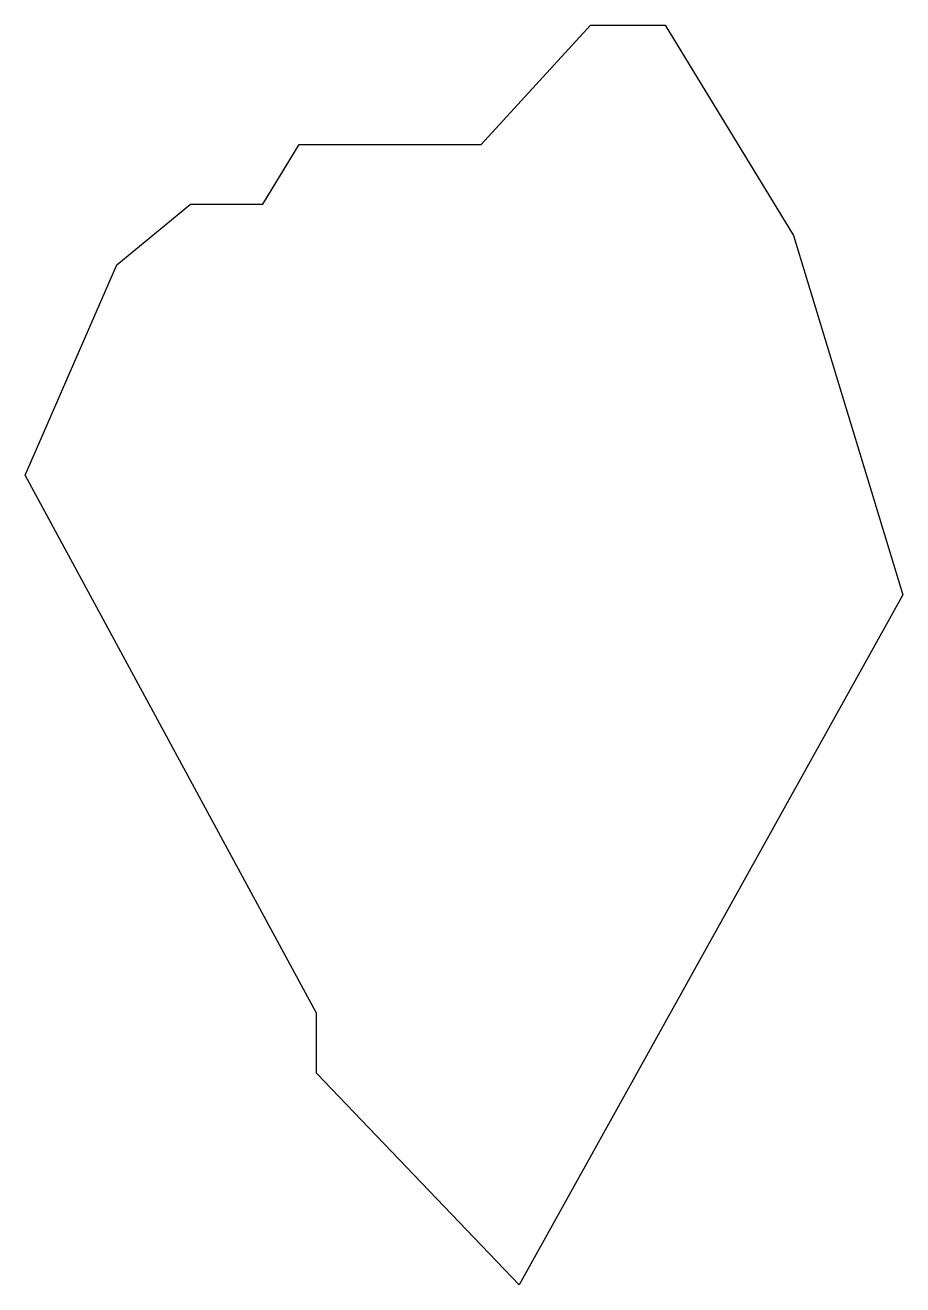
# Model space of a CAD drawing. Header units: millimetres. Extents: x 0 to 40.2, y 0 to 57.8.
import ezdxf

# ---------------------------------------------------------------- set-up
doc = ezdxf.new("R2010")
doc.units = ezdxf.units.MM
doc.layers.add('Y', color=7, linetype='Continuous')

msp = doc.modelspace()

# ---------------------------------------------------------------- linework, layer by layer
at = {"layer": 'Y'}
msp.add_lwpolyline([(13.344, 9.71), (13.344, 12.463), (0, 37.127), (4.196, 46.777), (7.575, 49.553), (10.888, 49.553), (12.555, 52.291), (20.9, 52.291), (25.9, 57.767), (29.334, 57.767), (35.203, 48.125), (40.219, 31.644), (22.633, 0), (13.344, 9.71)], close=True, dxfattribs=at)

doc.saveas('drawing.dxf')
